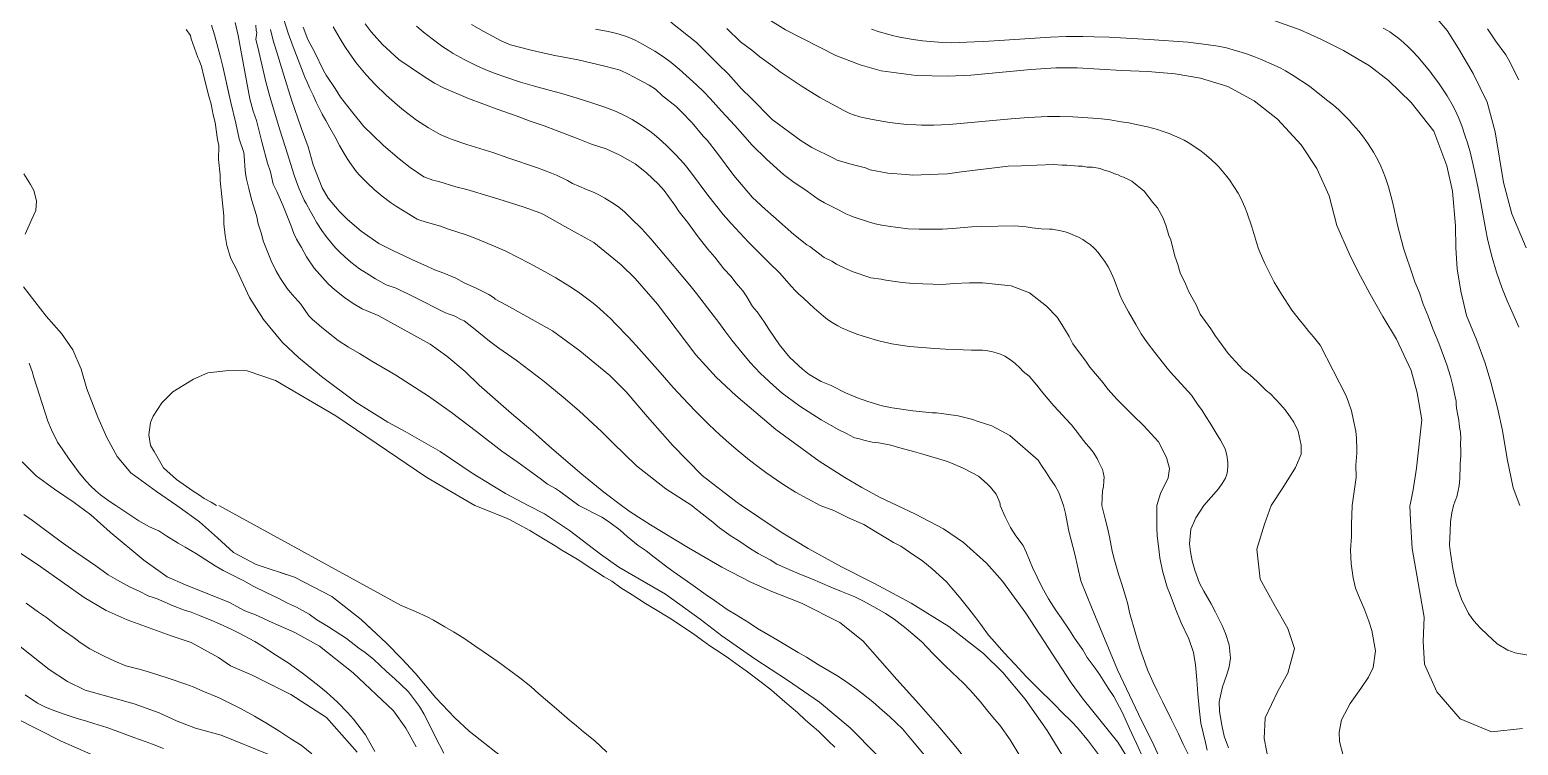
# Model space of a CAD drawing. Header units: metres. Extents: x 548946 to 557077, y 1838800 to 1845419.
# Drawn here: x 552328 to 553096, y 1841876 to 1842245 of the extents above; entities that cross this region are included whole.
import ezdxf

# ---------------------------------------------------------------- set-up
doc = ezdxf.new("R2010")
doc.units = ezdxf.units.M
doc.header["$LTSCALE"] = 28
doc.layers.add('1', color=7, linetype='Continuous', lineweight=13)
doc.layers.add('2', color=7, linetype='Continuous', lineweight=13)

msp = doc.modelspace()

# ---------------------------------------------------------------- linework, layer by layer
at = {"layer": '1'}
for points in [[(552459.31, 1842250.73), (552461.59, 1842243.67), (552464.11, 1842236.6), (552470.24, 1842221.05), (552471.42, 1842218.42), (552472.79, 1842215.08), (552474.38, 1842211.7), (552475.96, 1842208.09), (552479.07, 1842201.98), (552481.06, 1842198.63), (552483.06, 1842194.82), (552485.62, 1842190.46), (552487.97, 1842185.8), (552490, 1842182.48), (552491.92, 1842179), (552493.34, 1842176.88), (552496.82, 1842172.21), (552498.44, 1842170.32), (552502.39, 1842166.29), (552505.94, 1842162.98), (552510.06, 1842159.56), (552514.4, 1842156.27), (552517.47, 1842154.21), (552525.87, 1842149.03), (552528.14, 1842147.8), (552529.42, 1842147.27), (552532.13, 1842146.38), (552540.06, 1842144.11), (552544.31, 1842142.63), (552553.27, 1842139.68), (552556.08, 1842138.64), (552559.26, 1842137.4), (552568.67, 1842133.5), (552573.8, 1842131.19), (552585.75, 1842125.08), (552594.11, 1842120.63), (552599.48, 1842117.5), (552606.78, 1842113.04), (552611.26, 1842110.03), (552614.06, 1842108.01), (552618.1, 1842104.91), (552620.54, 1842102.92), (552624.16, 1842099.79), (552627.84, 1842096.32), (552630.37, 1842093.75), (552636.92, 1842086.96), (552640.99, 1842082.59), (552647.89, 1842074.72), (552653.43, 1842068.58), (552660.06, 1842060.93), (552667.88, 1842052.43), (552671.68, 1842048.45), (552674.24, 1842045.89), (552678.46, 1842041.8), (552684.32, 1842036.3), (552688.79, 1842032.3), (552692.5, 1842029.12), (552699.41, 1842023.45), (552703.69, 1842020.13), (552707.84, 1842017.07), (552713.37, 1842013.16), (552717.17, 1842010.61)], [(552698.31, 1842257.61), (552717.97, 1842245.47), (552743.93, 1842232.16), (552756.38, 1842227.33), (552767.21, 1842224.25), (552785.35, 1842221.87), (552801.59, 1842221.47)], [(553049.99, 1842255.67), (553059.06, 1842245.15), (553064.89, 1842235.83), (553072.53, 1842222.94), (553079.76, 1842208.07), (553083.79, 1842192.72), (553088.12, 1842166.65), (553092.38, 1842150.41), (553099.89, 1842132.98)], [(552409.05, 1842245.51), (552411.18, 1842242.45), (552411.64, 1842240.72), (552415.01, 1842231.2), (552415.69, 1842229.75), (552416.81, 1842226.58), (552418.17, 1842221.4), (552420.6, 1842211.26), (552421.84, 1842207.08), (552422.97, 1842201.62), (552423.93, 1842197.66), (552425.19, 1842188.91)], [(552409.05, 1842245.51), (552411.18, 1842242.45), (552411.64, 1842240.72), (552415.01, 1842231.2), (552415.69, 1842229.75), (552416.81, 1842226.58), (552418.17, 1842221.4), (552420.6, 1842211.26), (552421.84, 1842207.08), (552422.97, 1842201.62), (552423.93, 1842197.66), (552425.19, 1842188.91)], [(552633.39, 1842000), (552624.28, 1842006.82), (552613.01, 1842016.06), (552597.55, 1842029.37), (552587.77, 1842038.13), (552576.62, 1842047.51), (552560.1, 1842062.13), (552552.85, 1842069.09), (552543.41, 1842077.11), (552534.82, 1842083.28), (552507.92, 1842098.04), (552499.74, 1842101.4), (552495.1, 1842104.17), (552490.69, 1842107.23), (552485.66, 1842111.22), (552482.25, 1842114.39), (552474.97, 1842122.45), (552470.99, 1842128.35), (552468.41, 1842133.13), (552465.89, 1842137.42), (552464.54, 1842140.31), (552463.02, 1842144.71), (552458.81, 1842154.9), (552455.72, 1842161.92), (552453.75, 1842165.76), (552452.51, 1842172.22), (552450.99, 1842176.62), (552447.94, 1842187.71), (552445.17, 1842198.57), (552443.59, 1842203.47), (552441.84, 1842209.88), (552437.42, 1842233), (552435.83, 1842242.47), (552434.3, 1842249.16)], [(552476.35, 1842145.81), (552474.46, 1842149.27), (552473.06, 1842151.62), (552470.82, 1842155.77), (552469.88, 1842157.57), (552467.3, 1842163.35), (552465.86, 1842167.01), (552464.42, 1842170.98), (552460.37, 1842184.26), (552457.15, 1842194.33), (552452.09, 1842211.08), (552450.1, 1842218.58), (552445.86, 1842236.4), (552444.95, 1842240.44), (552445.35, 1842244.08), (552445.12, 1842245.15), (552444.81, 1842247.91)], [(552452.49, 1842245.65), (552453.9, 1842239.97), (552456.32, 1842232.12), (552459.26, 1842222.03), (552463.26, 1842209.28), (552468.21, 1842194.85), (552471.87, 1842185.11), (552474.46, 1842175.75), (552479.13, 1842163.83), (552482.27, 1842158.6), (552487.87, 1842151.88), (552492.17, 1842147.54), (552499.22, 1842141.49), (552508.33, 1842135.16), (552515.87, 1842131.45), (552527.15, 1842126.13), (552531.45, 1842124.09), (552537.59, 1842121.49), (552541.83, 1842119.94), (552547.97, 1842117.34), (552552.33, 1842114.79), (552558.75, 1842111.97), (552564.95, 1842108.86), (552567.97, 1842106.92), (552568.23, 1842106.51), (552574.18, 1842103.33), (552597.92, 1842090.16), (552612.02, 1842079.81), (552627.43, 1842067.02), (552635.88, 1842058.63), (552646.77, 1842045.72), (552659.79, 1842031.11), (552675, 1842015.44), (552692.29, 1842002.07), (552695.32, 1842000)], [(552632.96, 1842153.18), (552631.41, 1842154.35), (552628.4, 1842156.39), (552624.91, 1842158.49), (552622.13, 1842160.03), (552619.27, 1842161.46), (552615.42, 1842163.07), (552611.48, 1842164.83), (552608.21, 1842166.1), (552605.59, 1842167.6), (552599.98, 1842170.47), (552597.32, 1842171.52), (552590.03, 1842174.19), (552574.9, 1842179.42), (552567.05, 1842182.05), (552553.72, 1842186.27), (552546.17, 1842188.83), (552543.58, 1842189.85), (552539.94, 1842191.49), (552533.94, 1842194.77), (552527.66, 1842198.86), (552520.96, 1842204.01), (552517.87, 1842206.6), (552512.16, 1842211.64), (552506.43, 1842217.19), (552501.82, 1842222.21), (552496.64, 1842228.46), (552493.31, 1842232.98), (552490.78, 1842236.89), (552488.4, 1842240.75), (552484.74, 1842247.05)], [(552501.3, 1842248.54), (552504.32, 1842244.32), (552510.14, 1842237.87), (552518.64, 1842230.2), (552531.33, 1842221.49), (552537.08, 1842217.83), (552541.66, 1842215.56), (552554.5, 1842209.91), (552569.35, 1842204.5), (552579.68, 1842200.85), (552586.32, 1842198.31), (552593.47, 1842195.82), (552611, 1842189.19), (552617.92, 1842186.43), (552625.56, 1842184), (552632.54, 1842180.73), (552640.42, 1842176.3), (552646.29, 1842171.63), (552652.55, 1842165.74), (552655.46, 1842162.52), (552657.59, 1842159.46), (552660.9, 1842155.01), (552663.08, 1842151.45), (552667.51, 1842146.11), (552672.94, 1842138.6), (552677.98, 1842132.32), (552681.5, 1842128.15), (552686.26, 1842122.09), (552690.01, 1842118.2), (552692.42, 1842114.91), (552695.95, 1842110.74), (552698.07, 1842107.68), (552700.93, 1842102.68), (552703.29, 1842099.9), (552706.93, 1842094.72), (552709.39, 1842090.94), (552714.88, 1842082.93), (552717.85, 1842079.2), (552720.2, 1842076.42), (552726.74, 1842070.31), (552730.1, 1842067.65), (552736.35, 1842064.04), (552741.44, 1842061.83), (552748.97, 1842058.12), (552755.12, 1842055.52), (552760.42, 1842053.58), (552767.79, 1842051.38), (552772.97, 1842050.45), (552783.57, 1842048.87)], [(552527.77, 1842247.38), (552531.29, 1842244.29), (552535.86, 1842240.71), (552541.34, 1842236.71), (552543.97, 1842234.89), (552546.62, 1842233.18), (552552.28, 1842230.05), (552559.19, 1842226.65), (552563.15, 1842224.87), (552567.74, 1842223.03), (552573.78, 1842220.94), (552581.43, 1842218.47), (552588.51, 1842216.32), (552603.11, 1842212.36), (552610.51, 1842210.14), (552618.2, 1842207.72)], [(552860.45, 1842093.39), (552857.98, 1842097.17), (552852.5, 1842102.9), (552843.83, 1842109.78), (552834.29, 1842113.26), (552819.62, 1842114.89), (552812.76, 1842114.86), (552804.68, 1842114.45), (552798.88, 1842114.04), (552783.83, 1842114.6), (552778.19, 1842114.97), (552769.66, 1842116.28), (552767.31, 1842116.78), (552761.9, 1842117.43), (552752.92, 1842120.47), (552748.9, 1842122.29), (552744.32, 1842124.56), (552741.86, 1842126.06), (552737.84, 1842127.89), (552730.57, 1842133.66), (552728.95, 1842134.49), (552722.24, 1842139.82), (552711.79, 1842149.04), (552707.54, 1842152.88), (552700.99, 1842158.99), (552691.31, 1842170.33), (552682.91, 1842181.57), (552677.54, 1842188.57), (552675.52, 1842190.63), (552669.92, 1842197.36), (552664.16, 1842203.3), (552661.59, 1842205.81), (552654.6, 1842211.36), (552650.91, 1842214.75), (552647.61, 1842216.91), (552642.2, 1842219.85), (552637.06, 1842222.56), (552632.76, 1842224.61), (552624.89, 1842226.76), (552611.05, 1842230), (552599.11, 1842232.19), (552590.52, 1842234.01), (552585.55, 1842235.22), (552576.12, 1842237.69), (552571.32, 1842239.69), (552562.38, 1842244.51), (552556.13, 1842248.11)], [(552916.68, 1842137.07), (552915.67, 1842139.24), (552914.04, 1842144.65), (552912.57, 1842148.55), (552909.71, 1842153.55), (552907.36, 1842156.33), (552902.88, 1842162.17), (552896.46, 1842167.28), (552894.84, 1842168.11), (552892.16, 1842169.33), (552891.09, 1842169.72), (552889.48, 1842170.55), (552887.63, 1842171.1), (552884.95, 1842172.32), (552882.33, 1842173.03), (552880.21, 1842173.81), (552876.3, 1842174.63), (552873.52, 1842174.57), (552871.17, 1842175.06), (552868.89, 1842175.05), (552862.97, 1842175.65), (552860.69, 1842175.64), (552856.34, 1842175.9), (552847.47, 1842175.65), (552839.39, 1842175.23), (552832.81, 1842174.99), (552808.74, 1842172.23), (552801.49, 1842171.15), (552796.7, 1842170.86), (552792.13, 1842170.84), (552783.54, 1842170.37), (552780.19, 1842170.75), (552770.71, 1842171.44), (552761.62, 1842173.19), (552759.22, 1842174.19), (552752.41, 1842175.95), (552744.54, 1842178.1), (552742.64, 1842179.15), (552731.59, 1842184.75), (552726.11, 1842188.19), (552711.13, 1842199.18), (552700.22, 1842210.13), (552695.36, 1842214.9), (552688.36, 1842222.74), (552683.22, 1842227.74), (552672.03, 1842238.91), (552658.89, 1842249.35)], [(552955.96, 1842150.82), (552954.87, 1842153.62), (552952.49, 1842158.84), (552951.33, 1842161.08), (552946.91, 1842167.95), (552944.78, 1842170.63), (552941.34, 1842174.66), (552940.1, 1842176), (552937.64, 1842178.29), (552933.79, 1842181.66), (552931.53, 1842183.41), (552925.49, 1842187.32), (552923.56, 1842188.46), (552921.21, 1842189.56), (552915.78, 1842191.9), (552911.57, 1842193.29), (552909.84, 1842193.95), (552904.64, 1842195.44), (552898.79, 1842196.66), (552895, 1842197.35), (552890.96, 1842197.92), (552885.31, 1842198.95), (552880.85, 1842199.53), (552876.49, 1842199.92), (552866.07, 1842200.6), (552859.46, 1842200.78), (552853.03, 1842200.63), (552843.29, 1842200.14), (552834.26, 1842199.46), (552802.34, 1842196.53), (552794.52, 1842196.23), (552788, 1842196.26), (552785.29, 1842196.34), (552780.43, 1842196.66), (552776.08, 1842197.08), (552771.64, 1842197.69), (552762.77, 1842199.11), (552759.34, 1842199.76), (552756.21, 1842200.48), (552753.09, 1842201.48), (552751.15, 1842202.28), (552748.09, 1842203.78), (552735.71, 1842210.5), (552726.59, 1842216.15), (552715.2, 1842223.78), (552711.37, 1842226.68), (552704.72, 1842231.53), (552700.58, 1842234.91), (552694.85, 1842239.25), (552687.69, 1842246.06)], [(553065.1, 1842044.05), (553064.65, 1842046.67), (553063.95, 1842050.16), (553063.67, 1842052.43), (553063.73, 1842053.97), (553063.32, 1842055.19), (553062.09, 1842061.79), (553060.8, 1842066.53), (553058.95, 1842072.51), (553054.78, 1842083.75), (553051.72, 1842091.15), (553049.28, 1842097.62), (553046.7, 1842103.85), (553044.75, 1842109.71), (553042.51, 1842115.4), (553040.45, 1842121.52), (553037.71, 1842129.23), (553036.61, 1842132.77), (553033.54, 1842144.56), (553031.84, 1842152.8), (553030.87, 1842156.67), (553028.78, 1842164.4), (553027.32, 1842169.06), (553026.15, 1842172.08), (553024.48, 1842175.88), (553022.65, 1842179.51), (553021.09, 1842182.29), (553018.41, 1842186.61), (553016.03, 1842190.01), (553013.59, 1842193.12), (553010.53, 1842196.65), (553008.5, 1842198.84), (553005.86, 1842201.52), (553003.17, 1842204.07), (553000.42, 1842206.51), (552997.6, 1842208.84), (552991.77, 1842213.51), (552988.15, 1842216.27), (552979.64, 1842221.91), (552975.77, 1842224.25), (552973.28, 1842225.59), (552969.99, 1842227.19), (552962.93, 1842230.26), (552959.41, 1842231.68), (552955.11, 1842233.23), (552945.37, 1842236.06), (552941.03, 1842237.04), (552934.82, 1842237.93), (552925.63, 1842239), (552905.5, 1842240.41), (552884.84, 1842241.59), (552877.08, 1842241.89), (552871.19, 1842241.99), (552862.6, 1842241.94), (552854.66, 1842241.64), (552820.21, 1842239.39), (552815.44, 1842239.15), (552803.69, 1842238.78), (552799.1, 1842238.89), (552794.57, 1842239.18), (552788.52, 1842239.75), (552783.77, 1842240.39), (552780.73, 1842240.9), (552776.1, 1842241.83), (552773.21, 1842242.5), (552766.29, 1842244.4), (552762.26, 1842245.69)], [(553028.33, 1842245.08), (553026.15, 1842246.29)], [(553096.13, 1842092.03), (553093.08, 1842098.74), (553090.06, 1842105.63), (553087.36, 1842112.54), (553084.58, 1842120.37), (553082.3, 1842128.01), (553080.92, 1842133.34), (553079.92, 1842137.64), (553079.02, 1842142), (553074.94, 1842164.61), (553073.05, 1842173.37), (553071.07, 1842181.72), (553069.52, 1842187.19), (553068.44, 1842190.62), (553066.6, 1842195.91), (553064.95, 1842200.12), (553063.16, 1842204.04), (553061.65, 1842206.95), (553059.06, 1842211.32), (553054.66, 1842218), (553051.95, 1842221.77), (553050.1, 1842224.1), (553043.96, 1842231.52), (553041.23, 1842234.48), (553039.41, 1842236.29), (553036.59, 1842238.88), (553034.18, 1842240.89), (553031.61, 1842242.87), (553029.51, 1842244.33), (553028.33, 1842245.08)], [(553096.05, 1842219.56), (553090.78, 1842230.06), (553089.28, 1842232.46), (553084.06, 1842239.73), (553079.83, 1842245.88)], [(553039.93, 1842000), (553040.07, 1842000.29), (553041.63, 1842007.99), (553043.22, 1842019.3), (553046.03, 1842044.1), (553043.7, 1842058.09), (553040.6, 1842069.66), (553032.98, 1842085.78), (553025.85, 1842097.55), (553019.39, 1842109.01), (553013.19, 1842120.5), (553008.5, 1842130.08), (553002.25, 1842144.41), (552998.21, 1842159.77), (552991.98, 1842173.84), (552983.76, 1842186.01), (552971.54, 1842199.29), (552959.6, 1842208.84), (552945.95, 1842216.26), (552931.87, 1842220.53), (552918.94, 1842222.72), (552904.8, 1842224), (552891.41, 1842224.45), (552868.32, 1842225.9), (552857.32, 1842225.85), (552844.47, 1842224.94), (552813.45, 1842222.01), (552801.59, 1842221.47)], [(552618.2, 1842207.72), (552624.74, 1842205.56), (552630.62, 1842203.28), (552635.28, 1842201.13), (552639, 1842199.14), (552644, 1842195.9), (552647.99, 1842193.07), (552650.19, 1842191.39), (552652.85, 1842189.24), (552656.43, 1842185.9), (552661.39, 1842180.86), (552665.55, 1842176.42), (552667.14, 1842174.54), (552669.59, 1842171.4), (552677.95, 1842160.17), (552685.9, 1842150.19), (552689.92, 1842145.52), (552698.89, 1842135.92), (552709.38, 1842125.35), (552714.91, 1842119.96), (552716.18, 1842118.43), (552720.82, 1842113.2), (552723.1, 1842110.75), (552724.61, 1842109.25), (552727.24, 1842106.95), (552732.78, 1842101.81), (552737.51, 1842097.59), (552739.64, 1842095.92), (552741.95, 1842094.34), (552744.93, 1842092.6), (552746.91, 1842091.63), (552750.18, 1842090.22), (552754.8, 1842088.46), (552759.71, 1842086.83), (552765.4, 1842085.16), (552769.08, 1842084.22), (552772.74, 1842083.42), (552776.03, 1842082.85), (552781.9, 1842082.1), (552794.93, 1842080.96), (552800.51, 1842080.62), (552809.56, 1842080.37), (552813.9, 1842080.15), (552819.58, 1842080.11), (552821.23, 1842080), (552824.12, 1842079.48), (552826.56, 1842078.83), (552828.81, 1842078.06), (552831.04, 1842077), (552833.42, 1842075.47), (552836.12, 1842073.41), (552838.82, 1842070.97), (552840.52, 1842069.06), (552843.66, 1842066.63), (552847.56, 1842062.01), (552849.98, 1842059), (552852.4, 1842055.98), (552856.3, 1842051.36), (552860.87, 1842046.44), (552862.35, 1842044.84), (552865.45, 1842041.52), (552868.5, 1842037.56), (552870.46, 1842035.13), (552872.77, 1842031.97), (552874.53, 1842030.15)], [(552425.19, 1842188.91), (552425.81, 1842185.68), (552425.61, 1842178.55), (552426.53, 1842170.52), (552426.59, 1842167.73), (552427.29, 1842159.43), (552428.44, 1842149.39), (552428.4, 1842145.32), (552429.09, 1842139.3), (552429.94, 1842134.07), (552431.91, 1842127.94), (552432.92, 1842125.77), (552434.21, 1842123.38), (552441.62, 1842107.25), (552448.84, 1842095.88), (552458.56, 1842084.14), (552466.81, 1842076.37), (552478.78, 1842066.56), (552496.44, 1842053.37), (552512.87, 1842043.02), (552521.83, 1842038.19), (552539.94, 1842027.89), (552556.35, 1842016.63), (552573.58, 1842006.11), (552585.3, 1842000)], [(552425.19, 1842188.91), (552425.81, 1842185.68), (552425.61, 1842178.55), (552426.53, 1842170.52), (552426.59, 1842167.73), (552427.29, 1842159.43), (552428.44, 1842149.39), (552428.4, 1842145.32), (552429.09, 1842139.3), (552429.94, 1842134.07), (552431.91, 1842127.94), (552432.92, 1842125.77), (552434.21, 1842123.38), (552441.62, 1842107.25), (552448.84, 1842095.88), (552458.56, 1842084.14), (552466.81, 1842076.37), (552478.78, 1842066.56), (552496.44, 1842053.37), (552512.87, 1842043.02), (552521.83, 1842038.19), (552539.94, 1842027.89), (552556.35, 1842016.63), (552573.58, 1842006.11), (552585.3, 1842000)], [(552325.91, 1842140.04), (552329.46, 1842147.74), (552331.44, 1842152.28), (552331.83, 1842157.21), (552330.38, 1842162.56), (552328.75, 1842165.68), (552325.33, 1842171.13)], [(552828.72, 1842000), (552828.65, 1842000.91), (552828.04, 1842002.74), (552826.62, 1842005.89), (552823.74, 1842009.49), (552821.87, 1842011.17), (552817.42, 1842015.08), (552809.9, 1842019.12), (552808.01, 1842019.9), (552801.53, 1842022.67), (552796.36, 1842024.19), (552788.8, 1842026.44), (552784.03, 1842027.88), (552776.89, 1842029.8), (552772.25, 1842031.13), (552766.11, 1842032.28), (552762.6, 1842032.73), (552758.28, 1842033.6), (552756.14, 1842034.35), (552753.62, 1842034.92), (552753.26, 1842035.09), (552749.39, 1842037.11), (552745.38, 1842039.08), (552736.37, 1842044.25), (552725.35, 1842051.23), (552718.82, 1842056), (552716.32, 1842058), (552711.72, 1842061.91), (552704.91, 1842068.26), (552699.69, 1842073.79), (552695.58, 1842078.67), (552690.28, 1842085.34), (552686.61, 1842090.11), (552683.55, 1842094.36), (552679.54, 1842099.72), (552672, 1842109.45), (552668.62, 1842113.65), (552653.41, 1842131.83), (552648.51, 1842137.63), (552643.84, 1842142.68), (552638.09, 1842148.39), (552634.89, 1842151.47), (552632.96, 1842153.18)], [(553010.09, 1842000), (553012.19, 1842014.48), (553012.08, 1842020.81), (553012.58, 1842027), (553012.58, 1842029.05), (553012.39, 1842034.64), (553012.06, 1842038.3), (553010.87, 1842043.77), (553009.73, 1842048.74), (553008.27, 1842053.28), (553006.97, 1842056.56), (552993.54, 1842082.65), (552990.11, 1842086.97), (552987.7, 1842089.81), (552985.38, 1842092.81), (552983.44, 1842095.09), (552979.09, 1842100.77), (552973.61, 1842109.05), (552969.93, 1842115.15), (552967.62, 1842119.64), (552965.16, 1842124.82), (552962.18, 1842131.6), (552961.54, 1842133.44), (552958.39, 1842143.77), (552955.96, 1842150.82)], [(552669.61, 1842000), (552656.2, 1842008.57), (552641.07, 1842020.47), (552635.04, 1842026.43), (552629.12, 1842032.07), (552623.27, 1842037.9), (552611.63, 1842048.75), (552603.34, 1842055.93), (552593.56, 1842064.03), (552579.16, 1842074.95), (552570.1, 1842081.2), (552565.38, 1842084.69), (552557.06, 1842091.51), (552552.25, 1842095.3), (552550.59, 1842096.02), (552547.85, 1842097.56), (552547.15, 1842097.85), (552544.54, 1842098.65), (552542.7, 1842099.45), (552526.4, 1842107.66), (552517.56, 1842111.95), (552516.74, 1842112.28), (552512.02, 1842113.9), (552506.59, 1842117.01), (552501.91, 1842119.84), (552498.42, 1842122.17), (552496.08, 1842123.86), (552493.93, 1842125.57), (552490.57, 1842128.46), (552488.37, 1842130.57), (552486.17, 1842132.84), (552484.14, 1842135.09), (552481.15, 1842138.76), (552478.84, 1842141.82), (552476.35, 1842145.81)], [(552968.44, 1842000), (552974.35, 1842009.06), (552980.89, 1842019.58), (552983.74, 1842026.45), (552983.74, 1842031.09), (552982.35, 1842038.38), (552980.05, 1842042.94), (552978.2, 1842045.78), (552975.51, 1842049.29), (552973.16, 1842052.07), (552967.96, 1842057.57), (552965.72, 1842059.35), (552961.14, 1842063.9), (552957.45, 1842067.29), (552953.81, 1842070.18), (552946.26, 1842078.46), (552941.16, 1842085.25), (552939.65, 1842087.36), (552937.18, 1842091.14), (552931.75, 1842098.65), (552929.67, 1842103.5), (552925.86, 1842110.17), (552924.12, 1842114.29), (552921.42, 1842120.08), (552920.18, 1842124.26), (552918.66, 1842128.66), (552916.68, 1842137.07)], [(552404.13, 1842000), (552393.72, 1842007.28), (552380.45, 1842016.9), (552373.32, 1842025.22), (552368.07, 1842035.07), (552363.38, 1842045.63), (552357.81, 1842060.11), (552354.86, 1842070.25), (552350.48, 1842080.34), (552344.77, 1842088.7), (552336.77, 1842097.69), (552325.12, 1842112.81)], [(552909.42, 1842000), (552910.64, 1842003.85), (552911.34, 1842006.12), (552915.32, 1842014.32), (552915.9, 1842019.15), (552914.46, 1842024.69), (552910.32, 1842032.78), (552902.77, 1842041.06), (552897.06, 1842046.51), (552889.01, 1842054.73), (552884.09, 1842060.01), (552881.68, 1842063.29), (552874.9, 1842071.41), (552872.78, 1842074.47), (552870.09, 1842077.98), (552866.17, 1842083.37), (552864.2, 1842087.21), (552860.45, 1842093.39)], [(552557.75, 1842000), (552533.01, 1842014.41), (552486.09, 1842046.28), (552454.97, 1842064.42), (552440.5, 1842069.51), (552430.99, 1842069.64), (552420.11, 1842068.35), (552412.82, 1842065.2), (552402.09, 1842058.62), (552396.51, 1842053.03), (552391.93, 1842046.02), (552390.64, 1842042.73), (552389.79, 1842036.43), (552390.61, 1842030.98), (552392.48, 1842027.91), (552394.48, 1842024.18), (552397.28, 1842019.38), (552403.94, 1842013.38), (552412.67, 1842007.34), (552415.26, 1842005.64), (552418.29, 1842003.59), (552421.8, 1842001.7), (552424.7, 1842000)], [(552557.75, 1842000), (552533.01, 1842014.41), (552486.09, 1842046.28), (552454.97, 1842064.42), (552440.5, 1842069.51), (552430.99, 1842069.64), (552420.11, 1842068.35), (552412.82, 1842065.2), (552402.09, 1842058.62), (552396.51, 1842053.03), (552391.93, 1842046.02), (552390.64, 1842042.73), (552389.79, 1842036.43), (552390.61, 1842030.98), (552392.48, 1842027.91), (552394.48, 1842024.18), (552397.28, 1842019.38), (552403.94, 1842013.38), (552412.67, 1842007.34), (552415.26, 1842005.64), (552418.29, 1842003.59), (552421.8, 1842001.7), (552424.7, 1842000)], [(552783.57, 1842048.87), (552793.61, 1842047.73), (552795.9, 1842047.74), (552807, 1842046.21), (552813.81, 1842044.45), (552817.77, 1842043.12), (552824.36, 1842041.08), (552833.57, 1842036.04), (552848.18, 1842023.4), (552849.92, 1842020.68), (552852.58, 1842016.8), (552854.33, 1842014.08), (552857.06, 1842010.17), (552858.88, 1842006.76), (552861.21, 1842000)], [(553062.43, 1842000), (553063.16, 1842002.43), (553064.06, 1842004.46), (553064.8, 1842007.75), (553065.27, 1842010.1), (553065.55, 1842013.97), (553065.64, 1842015.26), (553065.78, 1842019.23), (553065.86, 1842021.67), (553066.14, 1842025.54), (553066.08, 1842028.08), (553065.97, 1842032.03), (553066.16, 1842034.61), (553065.89, 1842037.76), (553065.56, 1842039.38), (553065.24, 1842041.9), (553065.1, 1842044.05)], [(552692.5, 1842029.12), (552699.41, 1842023.45), (552703.69, 1842020.13), (552707.84, 1842017.07), (552713.37, 1842013.16), (552717.17, 1842010.61), (552723.05, 1842006.87), (552735.89, 1842000)], [(552874.53, 1842030.15), (552876.53, 1842027.46), (552878.59, 1842024.27), (552879.42, 1842022.72), (552880.32, 1842020.66), (552881.36, 1842018.49), (552881.66, 1842017.12), (552882.22, 1842014.64), (552882.08, 1842012.7), (552881.96, 1842009.62), (552881.42, 1842007.77), (552881.06, 1842000)], [(552324.38, 1842022.48), (552331.64, 1842015.21), (552341.06, 1842008.35), (552351.24, 1842001.58), (552353.34, 1842000)], [(552280.89, 1842000), (552287.79, 1841995.6), (552310.17, 1841982.57), (552321.97, 1841976.4), (552334.13, 1841968.32), (552356.35, 1841952.42), (552367.81, 1841945.81), (552378.53, 1841940.92), (552401.21, 1841932.73), (552411.64, 1841929.24), (552425.65, 1841921.47), (552431.78, 1841917.17), (552431.78, 1841917.17), (552442.64, 1841912.68), (552462.94, 1841902.5), (552481.37, 1841890.56), (552497.2, 1841872.76)], [(552353.34, 1842000), (552359.83, 1841995.13), (552369.76, 1841986.26), (552387.12, 1841971.83), (552399.24, 1841963.09), (552408.56, 1841959.07), (552431.37, 1841949.86), (552439.21, 1841945.68), (552444.76, 1841943.62), (552453.39, 1841939.52), (552464.96, 1841934.46), (552477.78, 1841927.47), (552495.13, 1841913.59), (552515.83, 1841894), (552522.25, 1841885.13), (552527.6, 1841875.49)], [(552404.13, 1842000), (552405.37, 1841999.13), (552415.79, 1841991.49), (552425.11, 1841983.31), (552433.32, 1841975.78), (552445, 1841969.55), (552445, 1841969.55), (552464.76, 1841963.06), (552484.01, 1841953.03), (552499.19, 1841941.11), (552512.33, 1841928.97), (552520.09, 1841920.9), (552527, 1841913.5), (552537.75, 1841900.71), (552547.45, 1841890.39), (552554.95, 1841883.45), (552576.68, 1841866.3)], [(552425.75, 1842000), (552519.76, 1841948.3), (552527.25, 1841945.35), (552533.28, 1841942.59), (552536.46, 1841940.88), (552542.26, 1841937.3), (552546.76, 1841934.72), (552552.13, 1841931.47), (552557.86, 1841927.48), (552562.13, 1841924.62), (552569.85, 1841919.31), (552576.33, 1841914.51), (552581.07, 1841911.05), (552586.6, 1841906.51), (552590.72, 1841902.85), (552599.93, 1841894.98), (552606.54, 1841889.14), (552610.15, 1841886.33), (552613.8, 1841883.26), (552619.62, 1841878.5), (552625.83, 1841872.74)], [(552425.75, 1842000), (552519.76, 1841948.3), (552527.25, 1841945.35), (552533.28, 1841942.59), (552536.46, 1841940.88), (552542.26, 1841937.3), (552546.76, 1841934.72), (552552.13, 1841931.47), (552557.86, 1841927.48), (552562.13, 1841924.62), (552569.85, 1841919.31), (552576.33, 1841914.51), (552581.07, 1841911.05), (552586.6, 1841906.51), (552590.72, 1841902.85), (552599.93, 1841894.98), (552606.54, 1841889.14), (552610.15, 1841886.33), (552613.8, 1841883.26), (552619.62, 1841878.5), (552625.83, 1841872.74)], [(552743.48, 1841875.28), (552740.09, 1841878.38), (552735.01, 1841883.5), (552731.65, 1841886.34), (552728.29, 1841889.19), (552724.14, 1841893.11), (552717.56, 1841898.69), (552710.67, 1841904.76), (552705.46, 1841908.81), (552697.68, 1841914.63), (552694.23, 1841917.08), (552688.62, 1841921.21), (552684.78, 1841923.73), (552678.95, 1841927.58), (552675.22, 1841930.25), (552670.04, 1841934.04), (552664.06, 1841938), (552659.64, 1841940.97), (552652.71, 1841945.2), (552645.78, 1841949.43), (552638.96, 1841953.81), (552633.01, 1841957.51), (552628.41, 1841960.85), (552624.46, 1841963.23), (552617.64, 1841967.61), (552610.54, 1841972.21), (552602.63, 1841976.97), (552599.22, 1841979.16), (552594.14, 1841982.18), (552586.08, 1841987.05), (552579.73, 1841990.53), (552575.62, 1841992.77), (552571.98, 1841994.29), (552557.75, 1842000)], [(552743.48, 1841875.28), (552740.09, 1841878.38), (552735.01, 1841883.5), (552731.65, 1841886.34), (552728.29, 1841889.19), (552724.14, 1841893.11), (552717.56, 1841898.69), (552710.67, 1841904.76), (552705.46, 1841908.81), (552697.68, 1841914.63), (552694.23, 1841917.08), (552688.62, 1841921.21), (552684.78, 1841923.73), (552678.95, 1841927.58), (552675.22, 1841930.25), (552670.04, 1841934.04), (552664.06, 1841938), (552659.64, 1841940.97), (552652.71, 1841945.2), (552645.78, 1841949.43), (552638.96, 1841953.81), (552633.01, 1841957.51), (552628.41, 1841960.85), (552624.46, 1841963.23), (552617.64, 1841967.61), (552610.54, 1841972.21), (552602.63, 1841976.97), (552599.22, 1841979.16), (552594.14, 1841982.18), (552586.08, 1841987.05), (552579.73, 1841990.53), (552575.62, 1841992.77), (552571.98, 1841994.29), (552557.75, 1842000)], [(552765.11, 1841871.31), (552751.26, 1841885.18), (552735.54, 1841898.46), (552718.99, 1841909.83), (552702.1, 1841920.78), (552685.09, 1841932.75), (552674.03, 1841941.37), (552656.04, 1841954.14), (552632.06, 1841968.18), (552622.51, 1841974.89), (552606.65, 1841987.12), (552593.65, 1841995.65), (552585.3, 1842000)], [(552719.72, 1841909.34), (552718.99, 1841909.83), (552702.1, 1841920.78), (552685.09, 1841932.75), (552674.03, 1841941.37), (552656.04, 1841954.14), (552632.06, 1841968.18), (552622.51, 1841974.89), (552606.65, 1841987.12), (552593.65, 1841995.65), (552585.3, 1842000)], [(552840.03, 1841816.03), (552833.55, 1841832.41), (552827.41, 1841844.55), (552818.68, 1841858.99), (552806.59, 1841874.49), (552797.49, 1841885.27), (552786.66, 1841897.66), (552775.29, 1841910.26), (552757.91, 1841930.22), (552746, 1841939.52), (552726.24, 1841949.5), (552710.12, 1841955.87), (552700.02, 1841960.45), (552685.18, 1841968.12), (552668.01, 1841978.13), (552648.3, 1841989.93), (552637.84, 1841996.67), (552633.39, 1842000)], [(552669.61, 1842000), (552671.11, 1841998.71), (552675.02, 1841995.67), (552680.51, 1841991.39), (552684.02, 1841988.44), (552689.92, 1841984.08), (552693.87, 1841981.7), (552700, 1841977.63), (552703.96, 1841975.25), (552709.98, 1841971.95), (552713.54, 1841969.65), (552722.53, 1841965.68), (552726.24, 1841964.18), (552731.88, 1841961.88), (552735.89, 1841960.16), (552742.22, 1841957.56), (552746.77, 1841955.64), (552753.65, 1841952.84), (552758.12, 1841950.53), (552764.99, 1841946.81), (552769.49, 1841944.24), (552773.91, 1841941.26), (552780.13, 1841936.42), (552788.3, 1841929.6), (552793.88, 1841923.64), (552799.86, 1841917.59), (552803.86, 1841913.78), (552809.78, 1841908.25), (552813.23, 1841904.63), (552818.55, 1841898.63), (552821.53, 1841894.69), (552825.8, 1841889.74), (552828.54, 1841886.68), (552833.79, 1841879.11), (552838.74, 1841870.84)], [(552695.32, 1842000), (552704.2, 1841993.94), (552715.8, 1841986.29), (552729.57, 1841977.85), (552746.82, 1841968.24), (552763.43, 1841959.85), (552782.71, 1841949.56), (552802.18, 1841937.47), (552820.04, 1841923.65), (552829.94, 1841913.87), (552841.45, 1841900), (552852.82, 1841883.9), (552862.81, 1841867.52)], [(552879.42, 1841871.48), (552874.26, 1841878.28), (552868.56, 1841885.28), (552865.57, 1841888.3), (552860.49, 1841893.41), (552856.89, 1841897.14), (552847.51, 1841906.3), (552841.85, 1841911.86), (552838.51, 1841915.62), (552833.69, 1841920.77), (552830.52, 1841924.16), (552825.81, 1841929.45), (552822.61, 1841933.1), (552818.67, 1841938.49), (552816.02, 1841941.95), (552812.44, 1841946.59), (552807.63, 1841952.66), (552803.79, 1841957.27), (552801.17, 1841960.47), (552797.2, 1841964.03), (552793.66, 1841967.24), (552788.85, 1841971.21), (552781.86, 1841975.96), (552777.44, 1841978.93), (552773.66, 1841980.94), (552769.7, 1841983.33), (552765.35, 1841985.79), (552758.27, 1841990.13), (552750.82, 1841993.43), (552742.87, 1841997.37), (552735.89, 1842000)], [(552902.56, 1841869.27), (552898.96, 1841877.18), (552895.39, 1841884.84), (552891.76, 1841893.01), (552887.32, 1841901.34), (552884.29, 1841905.79), (552880.04, 1841912.58), (552877.65, 1841916.07), (552873.56, 1841921.57), (552871.25, 1841925.46), (552866.96, 1841931.58), (552864.35, 1841935.7), (552860.03, 1841942.08), (552857.49, 1841945.69), (552853.6, 1841951.73), (552850.08, 1841957.96), (552845.3, 1841967.94), (552842.14, 1841975.52), (552840.48, 1841979.36), (552836.7, 1841984.34), (552833.94, 1841988.55), (552831.18, 1841994.07), (552828.72, 1842000)], [(552912.11, 1841866.78), (552906.96, 1841878.13), (552901.47, 1841889.05), (552889.11, 1841915.26), (552876.03, 1841946.71), (552870.28, 1841961.1), (552867.07, 1841974.86), (552863.97, 1841986.65), (552862.39, 1841995.86), (552861.21, 1842000)], [(552881.06, 1842000), (552882.79, 1841993.13), (552884.03, 1841988.45), (552885.01, 1841983.74), (552886.45, 1841976.34), (552887.54, 1841971.78), (552889.62, 1841964.59), (552891.26, 1841959.83), (552893.26, 1841953.16), (552894.44, 1841948.99), (552895.35, 1841944.8), (552898.6, 1841933.44), (552900.85, 1841925.89), (552902.31, 1841921.5), (552904.66, 1841915.26), (552907.44, 1841908.68), (552909.67, 1841904.39), (552912.5, 1841898.47), (552917.04, 1841889.37), (552920.54, 1841882.23), (552923.05, 1841876.79), (552925.52, 1841871.62)], [(552909.42, 1842000), (552909.38, 1841995.67), (552909.48, 1841988.63), (552909.62, 1841984.33), (552910.46, 1841977.64), (552911.04, 1841973.01), (552912.27, 1841966.24), (552914.76, 1841957.8), (552916.27, 1841954.07), (552919.04, 1841946.58), (552922.03, 1841939.37), (552925.92, 1841931.24), (552928.25, 1841924.08), (552929.42, 1841917.83), (552930.01, 1841909.93), (552930.51, 1841902.81), (552931.19, 1841895.32), (552932.15, 1841887.6), (552934.43, 1841877.69), (552935.31, 1841873.75)], [(552968.44, 1842000), (552964.9, 1841990.39), (552960.89, 1841977.37), (552962.66, 1841962.04), (552969.83, 1841948.84), (552977.02, 1841936.56), (552980.38, 1841926.18), (552977, 1841913.5), (552971.82, 1841904.12), (552965.31, 1841890.44), (552964.68, 1841879.75), (552967.1, 1841867.32), (552972.05, 1841854.27), (552982.31, 1841840), (552993.71, 1841829.48), (553009.75, 1841818.05), (553021.01, 1841811.14), (553040.97, 1841802.86), (553064.46, 1841799), (553080.86, 1841798.23), (553096.05, 1841799.14)], [(553010.09, 1842000), (553009.86, 1841990.23), (553009.73, 1841984.03), (553009.28, 1841977.18), (553009.66, 1841969.91), (553010.56, 1841962.71), (553011.9, 1841957.26), (553014.32, 1841951.42), (553016.15, 1841947.21), (553018.71, 1841940.34), (553020.24, 1841935.43), (553022.07, 1841924.95), (553020.93, 1841916.32), (553018.53, 1841911.45), (553014.57, 1841905.46), (553009.01, 1841897.72), (553004.57, 1841889.32), (553003.39, 1841883.04), (553003.6, 1841878.23), (553005.56, 1841870.9)], [(553097.92, 1841884.84), (553081.92, 1841883.19), (553065.77, 1841889.81), (553053.71, 1841903.89), (553047.34, 1841918.08), (553046.69, 1841929.79), (553047.23, 1841942.42), (553041.09, 1841977.87), (553040.15, 1841992.15), (553039.93, 1842000)], [(553062.43, 1842000), (553061.44, 1841996.22), (553060.74, 1841991.53), (553060.56, 1841986.66), (553060.33, 1841979.5), (553060.84, 1841975.38), (553061.95, 1841967.55), (553063.75, 1841959.42), (553066.55, 1841951.67), (553070.08, 1841944.27), (553072.91, 1841940.44), (553076.11, 1841936.79), (553079.82, 1841933.21), (553084.84, 1841928.61), (553090.36, 1841925.25), (553094.18, 1841923.89), (553102.59, 1841922.46)], [(552325.2, 1841995.37), (552329.77, 1841992.29), (552333.82, 1841989.13), (552339.29, 1841985.11), (552344.61, 1841981.21), (552348.19, 1841978.65), (552352.07, 1841975.87), (552362.36, 1841968.79), (552368.81, 1841964.24), (552373.6, 1841961.44), (552380.06, 1841957.81), (552384.35, 1841955.86), (552389.77, 1841953.27), (552393.6, 1841951.92), (552402.3, 1841948.17), (552407.65, 1841946.1), (552411.59, 1841944.89), (552415.85, 1841943.2), (552422.18, 1841940.59), (552426.19, 1841938.87), (552432.15, 1841936.09), (552436.04, 1841934.22), (552444.43, 1841929.79), (552448.82, 1841927.07), (552454.11, 1841923.42), (552461.48, 1841918.85), (552468.94, 1841913.51), (552472.12, 1841911.03), (552477.62, 1841906.76), (552481.41, 1841903.57), (552487.01, 1841898.52), (552492.12, 1841893.15), (552495.29, 1841889.76), (552501.52, 1841881.65), (552506.25, 1841873.1)], [(552457.48, 1841965.45), (552464.76, 1841963.06), (552484.01, 1841953.03), (552499.19, 1841941.11), (552505.29, 1841935.48)], [(552326.48, 1841949.55), (552332.82, 1841944.85), (552336.95, 1841942.1), (552342.59, 1841937.71), (552346.18, 1841935.16), (552351.18, 1841931.73), (552354.36, 1841929.25), (552359.33, 1841926.09), (552362.96, 1841924.19), (552366.74, 1841922.18), (552372.16, 1841919.59), (552377.8, 1841917.29), (552385.36, 1841915.36), (552390.65, 1841913.8), (552399.76, 1841910.88), (552408.77, 1841907.83), (552412.6, 1841906.48), (552417.58, 1841904.22), (552425.99, 1841900.7), (552432.24, 1841897.69), (552437, 1841895.15), (552444.16, 1841891.21), (552450.91, 1841887.35), (552457.29, 1841883.32), (552462.98, 1841879.58), (552468.35, 1841876.34), (552473.74, 1841871.91)], [(552295.83, 1841907.53), (552320.42, 1841890.66), (552344.56, 1841878.35), (552375.99, 1841864.68), (552402.86, 1841856.47), (552425.64, 1841847.81), (552436.11, 1841838.7), (552443.4, 1841823.2), (552454.33, 1841801.32), (552462.84, 1841789.09)], [(552397.36, 1841874.66), (552391.61, 1841876.81), (552387.78, 1841878.17), (552382.02, 1841880.32), (552372.3, 1841883.94), (552368.07, 1841885.37), (552361.4, 1841887.54), (552357.06, 1841888.83), (552352.71, 1841890.12), (552346.04, 1841892.29), (552339.88, 1841894.53), (552336.03, 1841896.13), (552332.39, 1841898.03), (552325.98, 1841902.33)]]:
    msp.add_lwpolyline(points, dxfattribs=at)
at = {"layer": '2'}
for points in [[(552965.45, 1842251.72), (552983.25, 1842245.41), (552993.89, 1842240.63), (553005.69, 1842234.69), (553018.99, 1842226.84), (553028.78, 1842219.25), (553040.52, 1842207.99), (553052.15, 1842193.09), (553058.91, 1842175.32), (553061.93, 1842162.18), (553063.41, 1842144.21), (553063.49, 1842132.95), (553064.32, 1842122.03), (553066.11, 1842110.57), (553069.07, 1842097.95), (553074.38, 1842085.07), (553078.65, 1842073.5), (553081.69, 1842063.6), (553085.1, 1842050.38), (553087.58, 1842038.61), (553089.96, 1842024.11), (553093.06, 1842009.04), (553096.63, 1842000)], [(552421.99, 1842247.87), (552423.56, 1842242.84)], [(552421.99, 1842247.87), (552423.56, 1842242.84)], [(552423.56, 1842242.84), (552426.62, 1842231.37), (552427.81, 1842226.58), (552431.97, 1842207.88), (552434.55, 1842197.25), (552436.29, 1842189.21), (552438.68, 1842182.05), (552439.13, 1842178.11), (552439.27, 1842175.13), (552439.61, 1842171.28), (552440.03, 1842168.43), (552441.3, 1842163.49), (552442.74, 1842157.87), (552444.53, 1842151.78), (552445.35, 1842148.98), (552446.07, 1842145.37), (552447.77, 1842140.08), (552448.68, 1842136.49), (552450.67, 1842131.33), (552452.06, 1842127.9), (552452.85, 1842126.19), (552455.21, 1842121.27), (552457.68, 1842117.17), (552459.02, 1842115.02), (552461.07, 1842111.96), (552462.58, 1842110.04), (552465, 1842107.23), (552466.82, 1842105.24), (552468.08, 1842103.89), (552472.29, 1842097.88), (552474.15, 1842096), (552476.12, 1842094.18), (552478.94, 1842091.81), (552487.33, 1842085.18), (552492.6, 1842081.67), (552498.32, 1842078.46), (552504.76, 1842074.49), (552512.16, 1842070.17), (552517.09, 1842067.16), (552534, 1842056.38), (552545.83, 1842047.95), (552558.58, 1842038.09), (552571.79, 1842028.02), (552580.11, 1842022.17), (552585.76, 1842017.98), (552592.13, 1842013.41), (552595.21, 1842011.05), (552599.35, 1842008.7), (552601.39, 1842007.3), (552611.43, 1842000)], [(552423.56, 1842242.84), (552426.62, 1842231.37), (552427.81, 1842226.58), (552431.48, 1842210.08)], [(552469.38, 1842246.82), (552471.63, 1842240.47), (552475.16, 1842234.02), (552479.82, 1842224.39), (552481.11, 1842221.99), (552485.71, 1842215.15), (552488.51, 1842210.64), (552494.16, 1842203.41), (552500.66, 1842195.52), (552504.96, 1842191.18), (552510.67, 1842185.74), (552518.83, 1842178.8), (552524.42, 1842174.35), (552531.58, 1842169.58), (552536.1, 1842167.81), (552539.22, 1842167.15), (552547.93, 1842164.34), (552553.68, 1842162.96), (552566.29, 1842159.33)], [(552626.56, 1842244.49), (552619.95, 1842245.69)], [(552901.39, 1842088.51), (552898.53, 1842093.31), (552894.72, 1842099.93), (552891.53, 1842105.95), (552890.32, 1842108.62), (552887.4, 1842116.51), (552885.13, 1842121.52), (552884.26, 1842123.2), (552882.54, 1842125.89), (552880.51, 1842128.67), (552879.11, 1842130.5), (552877.64, 1842132.22), (552876.79, 1842133.07), (552875.18, 1842134.41), (552872.72, 1842136.19), (552871.24, 1842137.23), (552869.11, 1842138.5), (552863.69, 1842140.66), (552862.17, 1842141.19), (552859.96, 1842141.72), (552855.49, 1842142.49), (552854.12, 1842142.63), (552849.71, 1842142.82), (552845.21, 1842143.3), (552841.97, 1842143.8), (552836.06, 1842144.28), (552818.95, 1842143.95), (552813.99, 1842143.73), (552804.11, 1842142.91), (552798.93, 1842142.64), (552786.96, 1842142.52), (552781.18, 1842142.77), (552775.83, 1842143.36), (552770.98, 1842144.03), (552767.65, 1842144.62), (552764.25, 1842145.39), (552760.83, 1842146.32), (552752.8, 1842148.93), (552751.63, 1842149.37), (552749.1, 1842150.55), (552745.68, 1842152.43), (552738.08, 1842156.08), (552734.78, 1842158.12), (552729.11, 1842162.14), (552721.71, 1842167.11), (552716.93, 1842170.85), (552715.25, 1842172.26), (552708.15, 1842178.65), (552700.8, 1842185.99), (552694.57, 1842192.94), (552691.91, 1842196.03), (552684.94, 1842203.54), (552679.1, 1842209.97), (552675.81, 1842213.4), (552672.01, 1842217.04), (552663.15, 1842225.13), (552659.07, 1842228.56), (552655.03, 1842231.53), (552650.57, 1842234.41), (552644.31, 1842238.09), (552640.38, 1842240.14), (552637.66, 1842241.3), (552634.93, 1842242.33), (552630.98, 1842243.5), (552626.56, 1842244.49)], [(552566.29, 1842159.33), (552570.25, 1842158), (552582.64, 1842154.08), (552591.91, 1842150.82), (552593.62, 1842150.02), (552604.12, 1842143.96), (552619.16, 1842135.66), (552633.26, 1842124.14), (552640.4, 1842117.03), (552651.97, 1842103.81), (552671.7, 1842077.77), (552682.19, 1842066.11), (552692.43, 1842056.75), (552712.9, 1842039.21), (552735.31, 1842022.92), (552748.56, 1842014.41), (552757.29, 1842009.3), (552766.39, 1842004.35), (552775.56, 1842000)], [(552933.59, 1842000), (552941.23, 1842008.58), (552943.04, 1842011.4), (552944.87, 1842014.05), (552945.7, 1842016.58), (552946.04, 1842019.95), (552946.01, 1842022.24), (552945.43, 1842025.87), (552944.63, 1842029.22), (552942.16, 1842033.64), (552940.04, 1842037.33), (552936.97, 1842042.44), (552934.63, 1842045.85), (552932.71, 1842048.93), (552930.37, 1842052.34), (552927.22, 1842056.84), (552916.51, 1842068.84), (552914.81, 1842070.85), (552908.35, 1842078.92), (552904.36, 1842084.14), (552901.39, 1842088.51)], [(552372.71, 1842000), (552371.3, 1842000.81), (552368.58, 1842002.79), (552364.87, 1842005.56), (552362.35, 1842007.56), (552359.67, 1842010.05), (552357.49, 1842012.5), (552353.8, 1842016.86), (552350.24, 1842021.85), (552348.96, 1842023.4), (552345.35, 1842028.77), (552342.71, 1842032.66), (552339.58, 1842039.09), (552337.68, 1842043.46), (552330.52, 1842065.99), (552329.65, 1842069.18), (552328.06, 1842073.49)], [(552451.62, 1841871.45), (552426.94, 1841881.4), (552413.84, 1841885.13), (552404.37, 1841888.77), (552395.02, 1841893.05), (552382.25, 1841897.68), (552356.85, 1841904.76), (552347.87, 1841909.21), (552338.4, 1841915.42), (552323.32, 1841927.15), (552314.62, 1841933.46), (552292.24, 1841950.64), (552279.95, 1841959.73), (552265.48, 1841968.69), (552240.9, 1841984.81), (552221.87, 1841998), (552219.35, 1842000)], [(552372.71, 1842000), (552384.51, 1841992), (552390.05, 1841988.94), (552394.84, 1841986.95), (552398.97, 1841984.2), (552404.92, 1841980.5), (552408.44, 1841978.46), (552414.36, 1841975.02), (552424, 1841968.91), (552428.1, 1841966.42), (552434.65, 1841963.18), (552439.12, 1841960.87), (552443.47, 1841958.41), (552450.16, 1841955.06), (552456.82, 1841951.97), (552461.29, 1841949.66), (552465.87, 1841947.49), (552472.33, 1841943.85), (552476.35, 1841940.96), (552482.41, 1841937.4), (552491.66, 1841931.37), (552498.03, 1841926.42), (552501.32, 1841924.08), (552505.69, 1841920.45), (552512.33, 1841914.36), (552516.59, 1841910.58), (552519.55, 1841907.81), (552523.59, 1841903.74), (552529.36, 1841896.23), (552531.53, 1841892.45), (552533.41, 1841888.9), (552537.48, 1841880.39), (552541.77, 1841872.18)], [(552611.43, 1842000), (552623.22, 1841993.89), (552626.77, 1841991.65), (552632.7, 1841987.25), (552636.38, 1841983.93), (552642.05, 1841979.28), (552646.18, 1841976.53), (552650.24, 1841973.38), (552656.02, 1841968.87), (552660.04, 1841965.98), (552666.2, 1841961.65), (552670.36, 1841958.64), (552677.1, 1841953.87), (552681.38, 1841951), (552687.97, 1841946.34), (552692.5, 1841943.51), (552699.29, 1841939.39), (552703.56, 1841936.53), (552710.06, 1841932.64), (552714.27, 1841930.29), (552718.52, 1841927.68), (552724.58, 1841924.13), (552728.79, 1841921.78), (552734.48, 1841918.05), (552738.29, 1841915.78), (552744.35, 1841912.23), (552747.9, 1841909.93), (552753.63, 1841905.94), (552757.25, 1841903.13), (552763.03, 1841898.62), (552766.43, 1841895.52), (552771.7, 1841890.95), (552775.09, 1841887.85), (552778.23, 1841884.71), (552782.65, 1841879.65), (552785.41, 1841876.33), (552789.43, 1841871.35)], [(552898.23, 1841863.43), (552889.25, 1841877.85), (552871.36, 1841900.08), (552865.25, 1841908.47), (552841.96, 1841944.35), (552829.77, 1841960.87), (552821.61, 1841970.2), (552809.8, 1841980.8), (552799.43, 1841987.94), (552784.98, 1841995.53), (552775.56, 1842000)], [(552946.41, 1841874.88), (552944.09, 1841880.86), (552942.99, 1841886.6), (552941.72, 1841893.63), (552941.62, 1841898.58), (552943.26, 1841906.36), (552945.27, 1841912.23), (552946.67, 1841916.71), (552947.41, 1841921.25), (552946.69, 1841928.08), (552944.78, 1841933.98), (552943.09, 1841938.08), (552939.62, 1841944.97), (552937.38, 1841949.26), (552933.69, 1841955.85), (552931.49, 1841959.89), (552929.07, 1841966.64), (552927.69, 1841971.43), (552926.71, 1841976.15), (552926.2, 1841980.26), (552927.02, 1841987.8), (552929.47, 1841993.53), (552933.59, 1842000)]]:
    msp.add_lwpolyline(points, dxfattribs=at)

doc.saveas('drawing.dxf')
